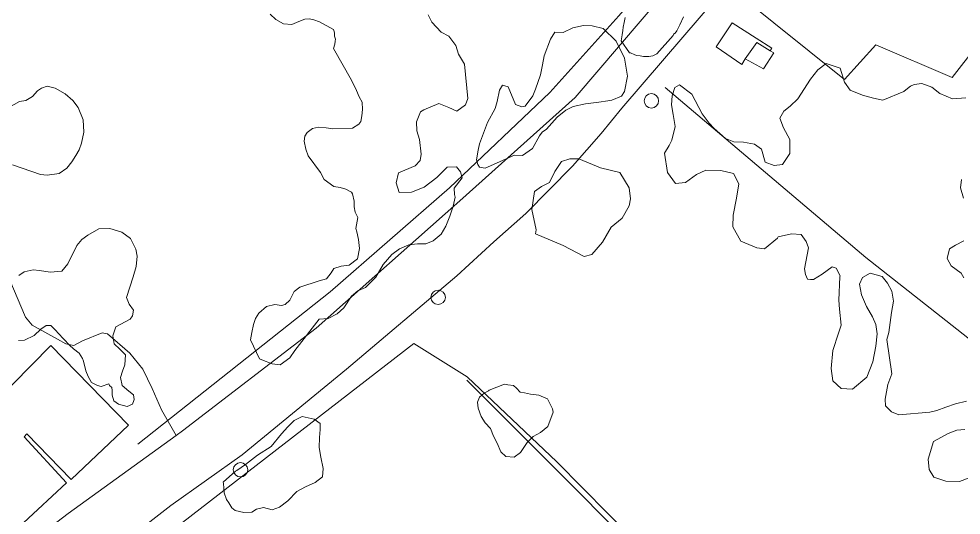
# Model space of a CAD drawing. Header units: metres. Extents: x 4652992 to 4879070, y 2074171 to 2309877.
# Drawn here: x 4653400.1 to 4653500.7, y 2306489.8 to 2306542.8 of the extents above; entities that cross this region are included whole.
import ezdxf

# ---------------------------------------------------------------- set-up
doc = ezdxf.new("R2010")
doc.units = ezdxf.units.M
doc.header["$MEASUREMENT"] = 0
doc.linetypes.add('DGN Style 3', pattern=[92.779933, 66.271381, -26.508552])
doc.layers.get('0').update_dxf_attribs({"color": 4, "lineweight": 0})
for name, color, linetype, lineweight in [('Level 18', 5, 'Continuous', 0), ('Level 20', 30, 'DGN Style 3', 0), ('Level 3', 46, 'Continuous', 0), ('Level 30', 5, 'Continuous', 0), ('Level 31', 38, 'Continuous', 0), ('Level 35', 4, 'Continuous', 0), ('Level 37', 3, 'Continuous', 0), ('Level 40', 1, 'Continuous', 0), ('Level 61', 4, 'Continuous', 0)]:
    doc.layers.add(name, color=color, linetype=linetype, lineweight=lineweight)

# ---------------------------------------------------------------- blocks, each defined once
blk = doc.blocks.new('POSTE')
at = {"color": 0, "linetype": 'ByBlock', "lineweight": -2}
blk.add_circle((0, 0), 0.77, dxfattribs=at)

msp = doc.modelspace()

# ---------------------------------------------------------------- linework, layer by layer
at = {"layer": 'Level 18', "color": 30}
for points in [[(4653308.858783, 2306425.904808, 1451.833202), (4653313.091171, 2306428.178854, 1451.703385), (4653334.69175, 2306440.154121, 1450.83785), (4653350.718641, 2306450.178458, 1450.276697), (4653364.450095, 2306459.693085, 1449.818691), (4653368.017201, 2306461.932638, 1449.705067), (4653372.377872, 2306464.670417, 1449.561094), (4653374.055446, 2306465.723656, 1449.447595), (4653387.44223, 2306476.195051, 1448.824589), (4653405.402109, 2306489.960243, 1448.30672), (4653416.918715, 2306498.289091, 1447.394434), (4653417.611468, 2306498.790092, 1447.287135), (4653431.868016, 2306509.739062, 1446.354699), (4653447.227282, 2306523.340979, 1445.102867), (4653459.543942, 2306534.399065, 1444.161653), (4653473.833126, 2306551.146423, 1442.755768), (4653481.6842, 2306560.7085, 1442.096301), (4653483.294671, 2306562.669946, 1441.98811), (4653489.053578, 2306569.683905, 1441.512948), (4653505.571211, 2306589.306845, 1440.096023), (4653523.496863, 2306609.992294, 1438.79794), (4653536.079954, 2306624.129948, 1437.834326), (4653547.234311, 2306635.738664, 1437.127425)], [(4653543.361799, 2306625.71391, 1437.623074), (4653541.643341, 2306623.866238, 1437.686639), (4653532.548507, 2306613.525283, 1438.398903), (4653525.712167, 2306605.615748, 1438.846811), (4653523.160594, 2306602.663619, 1439.013986), (4653509.72825, 2306587.122613, 1439.894054), (4653509.04786, 2306586.337471, 1439.940184), (4653492.56937, 2306566.761034, 1441.588941), (4653477.335407, 2306548.207096, 1442.8553), (4653464.515521, 2306533.26185, 1444.126616), (4653462.299067, 2306530.554969, 1444.410144), (4653459.242883, 2306527.041409, 1444.727621), (4653454.270572, 2306521.988403, 1445.184432), (4653450.841448, 2306518.983692, 1445.412146), (4653446.880189, 2306515.326772, 1445.665173), (4653435.126647, 2306505.354371, 1446.46995), (4653423.984991, 2306496.229206, 1447.274864), (4653416.376989, 2306490.80682, 1447.676485), (4653406.449708, 2306483.072581, 1448.196775), (4653397.641364, 2306476.452714, 1448.61929)]]:
    msp.add_polyline3d(points, dxfattribs=at)
at = {"layer": 'Level 20', "linetype": 'Continuous'}
msp.add_polyline3d([(4653416.918715, 2306498.289091, 1447.2387), (4653415.372185, 2306501.04226, 1448.652), (4653414.370494, 2306503.318057, 1449.052), (4653413.386156, 2306505.3598, 1448.752), (4653411.980412, 2306507.096864, 1448.752), (4653409.615427, 2306509.135634, 1448.752), (4653409.044584, 2306509.252705, 1448.752), (4653406.921424, 2306508.402846, 1448.752), (4653406.015899, 2306507.880724, 1448.752), (4653405.165868, 2306508.088547, 1448.752), (4653404.247356, 2306508.578397, 1448.752), (4653401.560933, 2306510.068331, 1448.752), (4653400.856559, 2306510.929183, 1448.752), (4653399.180094, 2306514.891546, 1448.052)], dxfattribs=at)
at = {"layer": 'Level 3'}
for points in [[(4653469.136111, 2306535.461306, 1444.2754), (4653490.573122, 2306517.313479, 1444), (4653502.610903, 2306507.796328, 1442.72), (4653516.999087, 2306495.864687, 1441.3), (4653524.830324, 2306489.541323, 1440), (4653530.000124, 2306485.388491, 1439), (4653532.922488, 2306482.358279, 1438.52)], [(4653447.96509, 2306504.184328, 1446.9172), (4653460.03528, 2306492.120119, 1446.0572), (4653470.284304, 2306481.728091, 1445), (4653479.236513, 2306473.495486, 1444), (4653485.27051, 2306467.347903, 1443), (4653489.262087, 2306462.835512, 1442), (4653492.721316, 2306459.039675, 1441), (4653498.621523, 2306453.232302, 1439), (4653503.428713, 2306448.221682, 1437), (4653507.830874, 2306443.614504, 1435), (4653510.248176, 2306440.713584, 1434)]]:
    msp.add_polyline3d(points, dxfattribs=at)
at = {"layer": 'Level 30', "color": 1}
for points in [[(4653502.407085, 2306539.922004, 1453.745921), (4653499.768558, 2306536.514636, 1453.745921), (4653491.624753, 2306540.015956, 1446.34592), (4653488.264015, 2306536.311383, 1446.34592), (4653476.963316, 2306545.43016, 1446.54592), (4653478.95254, 2306547.666569, 1446.54592), (4653480.827441, 2306550.246687, 1446.54592), (4653484.99458, 2306547.024558, 1446.54592), (4653485.592502, 2306547.981805, 1446.54592), (4653481.673251, 2306551.02116, 1445.945921), (4653487.329726, 2306558.144188, 1445.945921), (4653491.169455, 2306555.351782, 1447.145921), (4653491.169858, 2306555.352238, 1447.145837), (4653493.574246, 2306558.073794, 1446.650992), (4653494.361388, 2306558.96477, 1446.488991), (4653497.000093, 2306561.951552, 1445.945921), (4653493.729139, 2306564.271234, 1444.95514), (4653493.038421, 2306564.761074, 1444.745921), (4653497.738818, 2306571.344824, 1444.745921), (4653500.47698, 2306569.16886, 1444.54592), (4653505.242538, 2306574.757083, 1444.54592)], [(4653403.533944, 2306507.894376, 1451.0383), (4653411.836193, 2306499.374754, 1451.0383), (4653405.708118, 2306493.579988, 1451.0383), (4653401.004935, 2306498.476996, 1451.9383), (4653400.698315, 2306498.138985, 1452.6383), (4653405.234187, 2306493.217956, 1451.7383), (4653400.616269, 2306488.957636, 1451.8383), (4653396.113417, 2306484.732188, 1451.8383), (4653388.697024, 2306492.685121, 1452.1383), (4653389.859429, 2306493.715889, 1452.0383), (4653387.306649, 2306496.19363, 1451.7383), (4653394.929949, 2306504.10416, 1451.7383), (4653397.405092, 2306501.662092, 1452.2383), (4653403.533944, 2306507.894376, 1451.0383)]]:
    msp.add_polyline3d(points, dxfattribs=at)
at = {"layer": 'Level 31'}
msp.add_polyline3d([(4653480.722675, 2306539.157774, 1446.54592), (4653479.645679, 2306537.444324, 1446.54592), (4653477.684435, 2306538.521236, 1446.745921), (4653478.913567, 2306540.256843, 1446.745921), (4653480.345401, 2306539.386975, 1446.587629), (4653480.722675, 2306539.157774, 1446.54592)], dxfattribs=at)
at = {"layer": 'Level 35'}
msp.add_polyline3d([(4653477.684435, 2306538.521236, 1446.745921), (4653477.332529, 2306537.915332, 1446.54592), (4653474.585795, 2306539.805057, 1446.945921), (4653476.273866, 2306542.360945, 1446.945921), (4653478.843327, 2306540.729649, 1446.945921), (4653480.529155, 2306539.648504, 1446.34592), (4653480.345401, 2306539.386975, 1446.34592)], dxfattribs=at)
at = {"layer": 'Level 37'}
for points in [[(4653412.832582, 2306497.35109, 1449.751957), (4653433.368377, 2306513.632206, 1448.251957), (4653446.112858, 2306524.745027, 1447.851957), (4653456.818083, 2306534.908913, 1446.917451), (4653464.205123, 2306543.110028, 1446.917451), (4653479.65731, 2306561.053187, 1445.317451), (4653475.082047, 2306564.539008, 1445.411015), (4653460.450244, 2306575.68675, 1445.710232)], [(4653516.611392, 2306434.437162, 1432.9159), (4653506.32254, 2306445.643332, 1436.9159), (4653497.112978, 2306456.474469, 1440.2159), (4653476.767489, 2306476.020445, 1445.5159), (4653457.573586, 2306495.465978, 1447.3159), (4653447.991205, 2306504.566583, 1447.5159), (4653442.296653, 2306508.105005, 1447.9159), (4653416.49711, 2306488.150733, 1450.2827), (4653428.328386, 2306473.831061, 1449.0827), (4653445.453213, 2306449.055497, 1446.6827), (4653456.643227, 2306431.729967, 1444.3827), (4653466.077303, 2306416.375853, 1441.0827), (4653470.607451, 2306409.566023, 1437.9827), (4653472.185595, 2306406.547383, 1437.9827), (4653476.40877, 2306398.505812, 1440.0827), (4653479.007622, 2306393.959132, 1441.1827), (4653482.320297, 2306386.373971, 1442.2584), (4653511.714346, 2306392.028407, 1441.3827), (4653526.440558, 2306394.956685, 1440.1827), (4653546.738718, 2306398.748562, 1439.0845), (4653554.1645, 2306400.135764, 1438.6827), (4653590.836264, 2306408.24265, 1436.0827), (4653618.768789, 2306414.027143, 1434.082695)]]:
    msp.add_polyline3d(points, dxfattribs=at)
at = {"layer": 'Level 40', "color": 3, "elevation": 1453, "flags": 128}
msp.add_lwpolyline([(4653451.989206, 2306503.761159), (4653452.34331, 2306503.692812), (4653452.960119, 2306503.626176), (4653453.275145, 2306503.355711), (4653453.662037, 2306502.914128), (4653454.11732, 2306502.826252), (4653454.774953, 2306502.699319), (4653455.644707, 2306502.58386), (4653456.566795, 2306502.196221), (4653457.099182, 2306501.149968), (4653457.182563, 2306500.766956), (4653456.626775, 2306499.249296), (4653455.82258, 2306498.618254), (4653455.057461, 2306498.18934), (4653454.405026, 2306497.528998), (4653453.674424, 2306496.464385), (4653453.000702, 2306495.965399), (4653452.121152, 2306496.030342), (4653451.592256, 2306496.551793), (4653451.192119, 2306497.467737), (4653450.813262, 2306498.222309), (4653450.494767, 2306499.01764), (4653449.934843, 2306499.649896), (4653449.485869, 2306500.313149), (4653449.186928, 2306501.209519), (4653449.101837, 2306501.854938), (4653449.310492, 2306502.391239), (4653449.812892, 2306502.818424), (4653450.276206, 2306503.043489), (4653450.346334, 2306503.134784), (4653451.989206, 2306503.761159)], dxfattribs=at)
at = {"layer": 'Level 40', "color": 3}
for points in [[(4653443.849116, 2306543.209011, 1455.064198), (4653444.24046, 2306542.442226, 1455.064198), (4653445.234316, 2306541.354108, 1455.664197), (4653446.035408, 2306540.93083, 1455.664197), (4653446.793963, 2306539.959175, 1455.664197), (4653447.061705, 2306539.005666, 1456.264199), (4653447.724683, 2306537.942665, 1456.5), (4653448.06582, 2306534.289904, 1449.5), (4653447.827559, 2306533.601298, 1449.5), (4653446.911315, 2306532.938557, 1449.5), (4653446.038805, 2306533.31678, 1449.5), (4653444.989973, 2306533.746864, 1451), (4653443.360837, 2306533.089879, 1453), (4653443.000053, 2306532.846234, 1453), (4653442.584278, 2306531.777843, 1453), (4653442.610605, 2306530.83298, 1453), (4653442.898648, 2306529.889819, 1453), (4653443.069858, 2306528.342649, 1453), (4653442.993682, 2306527.678588, 1453), (4653442.463937, 2306527.102041, 1453), (4653440.657268, 2306526.332515, 1452), (4653440.402028, 2306525.283716, 1452), (4653440.721442, 2306524.228594, 1452), (4653442.041668, 2306524.287571, 1452), (4653443.399183, 2306524.809954, 1452), (4653444.753255, 2306525.855883, 1452), (4653445.854972, 2306526.950495, 1452), (4653446.852882, 2306526.967093, 1452), (4653447.279581, 2306526.466458, 1452), (4653447.465407, 2306525.803145, 1452), (4653446.625787, 2306524.710232, 1452), (4653446.650453, 2306524.025714, 1452), (4653446.702646, 2306523.754195, 1452), (4653446.517404, 2306522.796435, 1452), (4653446.151499, 2306521.716653, 1452), (4653445.73512, 2306520.646599, 1452), (4653445.206323, 2306519.807393, 1452), (4653444.384446, 2306519.07703, 1452), (4653443.590098, 2306518.75969, 1452), (4653442.702842, 2306518.774033, 1452), (4653441.786335, 2306518.637145, 1452), (4653440.76085, 2306518.207531, 1452), (4653439.968212, 2306517.628395, 1452), (4653439.027581, 2306516.55488, 1452), (4653438.240062, 2306515.19033, 1452), (4653437.138246, 2306514.095599, 1452), (4653436.334125, 2306513.727837, 1452), (4653435.652157, 2306513.179611, 1452), (4653434.833639, 2306511.925588, 1452), (4653434.132155, 2306511.276525, 1452), (4653433.147347, 2306510.786734, 1452), (4653432.190099, 2306510.710002, 1452), (4653429.59894, 2306507.365214, 1453.5), (4653429.080912, 2306506.578011, 1453.5), (4653428.049509, 2306505.837706, 1453.5), (4653427.183593, 2306505.952656, 1453.5), (4653426.064177, 2306506.377476, 1453.5), (4653425.822097, 2306506.47639, 1453.5), (4653424.853403, 2306508.489917, 1453.5), (4653425.009168, 2306509.294834, 1453.5), (4653425.174667, 2306510.15005, 1453.5), (4653425.401947, 2306510.784593, 1453.5), (4653425.770575, 2306511.339666, 1453.5), (4653426.590767, 2306512.068504, 1453.5), (4653427.464695, 2306512.265124, 1453.5), (4653428.179494, 2306512.179351, 1453.5), (4653428.561229, 2306512.262228, 1453.5), (4653429.07196, 2306512.723821, 1452), (4653429.519403, 2306513.683377, 1452), (4653430.131398, 2306514.14051, 1452), (4653432.201882, 2306514.797836, 1451), (4653432.977839, 2306515.014666, 1451), (4653433.468375, 2306515.653161, 1451), (4653433.768215, 2306516.118981, 1451), (4653434.553934, 2306516.386292, 1451), (4653435.411436, 2306516.482645, 1451), (4653436.275288, 2306517.153821, 1451), (4653436.490152, 2306518.264443, 1451), (4653436.413241, 2306519.22189, 1451), (4653436.20595, 2306520.047389, 1451), (4653436.112926, 2306520.379537, 1451), (4653436.333397, 2306521.571934, 1452), (4653436.027173, 2306522.153931, 1452), (4653435.922825, 2306522.696969, 1452), (4653435.938918, 2306523.32134, 1452), (4653435.772645, 2306524.085476, 1452), (4653435.650499, 2306524.265913, 1452), (4653435.033431, 2306524.594143, 1452), (4653434.437576, 2306524.761412, 1452), (4653433.781503, 2306524.888012, 1452), (4653432.718296, 2306525.616059, 1452), (4653432.340422, 2306526.368717, 1452), (4653431.008359, 2306528.142079, 1452), (4653430.781896, 2306528.865499, 1452), (4653430.584696, 2306529.740122, 1452), (4653430.682231, 2306530.244156, 1452), (4653430.921405, 2306530.668572, 1452), (4653431.47312, 2306531.084966, 1452), (4653432.127463, 2306531.220132, 1452), (4653432.954408, 2306531.165142, 1452), (4653433.660919, 2306531.02882, 1452), (4653435.763787, 2306531.109849, 1453), (4653436.425236, 2306531.556535, 1453), (4653436.634845, 2306531.82935, 1453), (4653436.751698, 2306532.433319, 1453), (4653436.827895, 2306533.097337, 1453), (4653436.772387, 2306533.891178, 1453), (4653436.46662, 2306534.472256, 1453), (4653436.180331, 2306535.153988, 1453), (4653435.659855, 2306536.246347, 1453), (4653433.739616, 2306539.624515, 1452.064199), (4653433.857238, 2306540.100584, 1452.064198), (4653433.901169, 2306540.421584, 1452.064198), (4653433.940068, 2306540.613402, 1452.064198), (4653433.845128, 2306540.932946, 1452.064198), (4653433.845148, 2306541.313995, 1452.064198), (4653433.766868, 2306541.563501, 1452.064198), (4653433.736045, 2306541.641221, 1452.064198), (4653432.235647, 2306542.48586, 1448.664197), (4653431.623052, 2306542.697883, 1448.664197), (4653431.159415, 2306542.781995, 1448.664197), (4653430.678206, 2306542.766866, 1448.664197), (4653430.02406, 2306542.508986, 1448.664197), (4653429.287819, 2306542.184827, 1448.664197), (4653428.387807, 2306542.275346, 1448.664197), (4653427.574476, 2306542.712817, 1448.664197), (4653426.968822, 2306543.307451, 1448.664197)], [(4653471.096399, 2306543.019875, 1454.117451), (4653470.718935, 2306542.168887, 1454.117451), (4653470.382284, 2306541.522575, 1454.117451), (4653470.194171, 2306541.273737, 1454.117451), (4653470.033308, 2306541.161457, 1454.117451), (4653470.006042, 2306541.02488, 1454.117451), (4653468.257868, 2306539.047837, 1453.664197), (4653467.833896, 2306538.85891, 1453.664197), (4653467.390034, 2306538.754409, 1453.664197), (4653466.834136, 2306538.75695, 1453.664197), (4653466.453012, 2306538.826125, 1453.664197), (4653466.107905, 2306538.888762, 1453.664197), (4653465.899165, 2306538.949054, 1453.664197), (4653465.448799, 2306539.15014, 1453.664197), (4653465.330941, 2306539.171533, 1453.664197), (4653464.429957, 2306540.427994, 1453.064198), (4653464.562881, 2306541.095535, 1453.064198), (4653464.630448, 2306541.55169, 1453.064198), (4653464.658714, 2306541.917973, 1453.064198), (4653464.754566, 2306542.39694, 1453.064198), (4653464.790612, 2306542.577057, 1453.064198), (4653464.864102, 2306542.944281, 1453.064198)], [(4653451.444437, 2306535.15952, 1450), (4653451.788282, 2306535.720152, 1450), (4653452.378876, 2306535.527836, 1450), (4653453.164068, 2306533.660611, 1451), (4653453.846272, 2306533.383808, 1452.5), (4653454.176925, 2306533.476203, 1452.5), (4653455.01293, 2306534.564416, 1452.5), (4653455.309279, 2306535.288174, 1452.5), (4653455.841146, 2306536.825499, 1452.5), (4653456.044953, 2306537.879454, 1452.5), (4653456.234201, 2306538.858116, 1452.5), (4653456.885102, 2306540.606679, 1452.5), (4653457.346754, 2306541.376586, 1452.5), (4653458.247288, 2306541.337936, 1455.5), (4653459.278444, 2306541.838794, 1455.5), (4653460.416237, 2306542.085823, 1455.5), (4653461.345939, 2306542.061983, 1455.5), (4653462.532408, 2306541.755355, 1455.5), (4653463.905798, 2306540.401871, 1455.5), (4653464.802461, 2306538.596042, 1455.5), (4653465.130226, 2306536.666652, 1455.5), (4653464.811405, 2306535.017476, 1455.5), (4653464.484769, 2306534.536177, 1455.5), (4653463.426624, 2306534.11408, 1453), (4653463.020872, 2306534.036283, 1453), (4653462.058703, 2306533.909758, 1453), (4653460.615453, 2306533.71997, 1453), (4653459.308322, 2306533.425883, 1453), (4653458.528512, 2306533.030059, 1453), (4653457.600634, 2306532.272601, 1453), (4653456.469977, 2306530.993286, 1451.5), (4653456.019618, 2306530.689136, 1451.5), (4653455.705664, 2306530.280458, 1451.5), (4653454.975696, 2306528.935319, 1451.5), (4653453.894817, 2306528.205346, 1451.5), (4653453.03523, 2306528.21478, 1451.5), (4653449.912735, 2306526.833764, 1450), (4653449.307504, 2306526.950546, 1450), (4653449.124383, 2306527.221017, 1450), (4653448.985103, 2306527.718163, 1450), (4653449.189687, 2306528.775977, 1450), (4653449.321205, 2306529.455995, 1450), (4653450.15246, 2306531.725254, 1450), (4653450.988879, 2306533.20973, 1450), (4653451.210649, 2306533.950672, 1450), (4653451.444437, 2306535.15952, 1450)], [(4653501.293288, 2306501.968475, 1448.5), (4653500.142394, 2306501.676193, 1448.5), (4653499.103663, 2306501.297963, 1448.5), (4653498.138968, 2306500.969744, 1448.5), (4653497.396384, 2306500.79156, 1448.5), (4653494.085497, 2306500.476639, 1447.5), (4653493.313468, 2306500.818819, 1447.5), (4653492.663544, 2306501.459389, 1447.5), (4653492.608967, 2306502.178224, 1447.5), (4653492.908693, 2306503.730133, 1447.5), (4653493.322937, 2306504.873581, 1447.5), (4653492.795941, 2306508.548138, 1449), (4653493.001516, 2306509.279453, 1449), (4653493.284219, 2306511.409324, 1449), (4653493.523473, 2306512.648086, 1449), (4653493.342773, 2306513.710888, 1449), (4653492.866159, 2306514.573798, 1449), (4653492.291646, 2306515.262859, 1449), (4653491.013243, 2306515.638034, 1449), (4653490.211439, 2306515.150315, 1449), (4653489.881829, 2306514.442985, 1449), (4653490.112557, 2306513.306295, 1449), (4653490.641408, 2306512.047812, 1449), (4653491.268176, 2306510.963158, 1449), (4653491.620754, 2306510.124146, 1449), (4653491.751392, 2306509.13521, 1449), (4653491.624195, 2306507.810524, 1449), (4653491.301175, 2306506.138103, 1449), (4653490.668052, 2306504.525499, 1449), (4653489.128553, 2306503.2163, 1449), (4653487.926256, 2306503.319835, 1449), (4653487.053606, 2306504.130782, 1449), (4653486.858783, 2306505.453419, 1449), (4653487.031686, 2306507.34757, 1449), (4653487.650668, 2306509.219842, 1449), (4653487.942207, 2306510.063056, 1449), (4653487.757156, 2306511.769196, 1449), (4653487.68856, 2306512.746128, 1449), (4653487.783081, 2306515.233442, 1449), (4653487.807009, 2306515.357313, 1449), (4653487.380486, 2306516.146298, 1449), (4653486.958351, 2306516.291998, 1449), (4653485.910681, 2306515.530511, 1449), (4653484.960916, 2306514.942857, 1449), (4653484.63888, 2306514.940756, 1449), (4653484.328809, 2306515.000591, 1449), (4653484.102498, 2306515.493969, 1449), (4653484.024147, 2306516.08728, 1449), (4653484.454899, 2306518.31689, 1449), (4653484.202474, 2306519.008012, 1449), (4653483.639992, 2306519.758956, 1449), (4653482.62387, 2306519.826544, 1449), (4653481.213931, 2306519.520438, 1449), (4653481.116021, 2306519.346609, 1449), (4653479.750085, 2306518.242042, 1450.5), (4653478.933708, 2306518.335467, 1450.5), (4653477.210862, 2306519.052538, 1450.5), (4653476.347833, 2306520.565242, 1450.5), (4653476.401042, 2306521.837024, 1450.5), (4653476.747357, 2306523.62914, 1450.5), (4653476.984023, 2306525.185978, 1450.5), (4653476.420633, 2306526.256168, 1450.5), (4653475.071307, 2306526.580609, 1450.5), (4653473.476654, 2306526.631893, 1450.5), (4653472.490975, 2306526.181089, 1450.5), (4653471.297939, 2306525.321599, 1450.5), (4653470.248222, 2306525.203644, 1450.5), (4653469.387458, 2306526.395308, 1450.5), (4653469.07711, 2306528.442214, 1450.5), (4653469.553691, 2306529.247615, 1450.5), (4653469.858747, 2306529.829719, 1450.5), (4653470.207264, 2306531.300765, 1450.5), (4653470.001082, 2306532.558335, 1450.5), (4653469.820945, 2306533.618583, 1450.5), (4653469.876351, 2306534.569283, 1450.5), (4653470.179242, 2306535.472228, 1450.5), (4653470.683997, 2306535.759399, 1450.5), (4653471.970383, 2306534.746273, 1449.5), (4653473.083605, 2306532.651694, 1451), (4653473.835115, 2306531.658775, 1451), (4653474.383998, 2306531.0818, 1451), (4653475.590284, 2306530.00112, 1451), (4653476.464699, 2306529.643982, 1451), (4653477.500284, 2306529.632618, 1451), (4653478.682674, 2306529.404496, 1451), (4653479.431049, 2306528.883236, 1451), (4653479.822003, 2306527.488737, 1451), (4653480.787406, 2306527.114034, 1451), (4653481.65866, 2306527.228598, 1451), (4653482.450103, 2306528.394977, 1451), (4653482.458045, 2306529.900938, 1451), (4653481.75911, 2306531.166384, 1451), (4653481.388897, 2306532.179962, 1451), (4653481.819709, 2306532.944779, 1451), (4653482.488276, 2306533.475295, 1451), (4653483.300442, 2306534.260744, 1451), (4653484.666583, 2306536.356674, 1449.5), (4653485.424489, 2306537.343399, 1449.5), (4653486.311923, 2306538.021898, 1449.5), (4653487.826237, 2306537.540954, 1449.5), (4653488.291645, 2306536.035002, 1449.5), (4653488.880153, 2306535.166169, 1449.5), (4653490.194629, 2306534.629348, 1449.5), (4653491.361985, 2306534.309733, 1449.5), (4653492.364633, 2306534.116307, 1449.5), (4653494.621581, 2306535.043841, 1448), (4653494.843806, 2306535.193933, 1448), (4653495.31221, 2306535.618134, 1448), (4653495.732703, 2306535.794297, 1448), (4653496.52578, 2306535.898585, 1448), (4653497.607607, 2306535.496929, 1448), (4653498.443266, 2306534.821157, 1448), (4653499.811653, 2306534.235574, 1448), (4653501.249687, 2306534.344088, 1448)], [(4653398.740184, 2306533.154087, 1450.0921), (4653400.209257, 2306533.963331, 1451.0921), (4653400.882316, 2306534.077294, 1451.0921), (4653401.576852, 2306534.512226, 1451.0921), (4653402.137263, 2306535.094955, 1451.0921), (4653402.558534, 2306535.379417, 1451.0921), (4653403.168322, 2306535.586865, 1451.0921), (4653404.023598, 2306535.381197, 1451.0921), (4653405.085148, 2306534.769975, 1451.0921), (4653405.888621, 2306534.086628, 1451.0921), (4653406.473233, 2306533.323588, 1451.0921), (4653406.990867, 2306532.0045, 1451.0921), (4653407.061887, 2306530.690291, 1451.0921), (4653406.834298, 2306529.514967, 1451.0921), (4653406.572487, 2306528.793294, 1451.0921), (4653406.215765, 2306528.211857, 1451.0921), (4653405.797057, 2306527.520451, 1451.0921), (4653405.260677, 2306526.851747, 1451.0921), (4653404.457317, 2306526.275203, 1451.0921), (4653403.157939, 2306526.078881, 1451.0921), (4653402.444337, 2306526.175949, 1451.0921), (4653399.447134, 2306527.21589, 1449.5921)], [(4653464.29918, 2306526.368794, 1456), (4653465.282907, 2306524.737849, 1455.5), (4653465.438026, 2306523.562328, 1455.5), (4653465.2957, 2306522.826054, 1455.5), (4653464.531425, 2306521.509681, 1455.5), (4653463.384537, 2306520.521705, 1455.5), (4653462.438062, 2306518.922218, 1455.5), (4653461.293276, 2306517.615566, 1455.5), (4653460.484875, 2306517.389671, 1455.5), (4653458.25134, 2306518.583688, 1453.5), (4653455.291421, 2306519.839778, 1452), (4653455.374886, 2306520.271434, 1452), (4653454.892071, 2306522.411482, 1452), (4653455.199956, 2306524.334942, 1452), (4653455.948504, 2306524.894093, 1452), (4653456.796683, 2306525.306093, 1452), (4653457.34383, 2306526.479753, 1452), (4653458.064266, 2306527.556002, 1452), (4653458.950327, 2306527.832761, 1452), (4653459.91218, 2306527.839056, 1452), (4653462.215015, 2306526.879724, 1455), (4653464.29918, 2306526.368794, 1456)], [(4653500.788893, 2306525.620529, 1448), (4653500.683326, 2306524.740304, 1448), (4653500.988526, 2306523.652158, 1448)], [(4653400.129529, 2306515.391036, 1453.5921), (4653400.689292, 2306515.76904, 1453.5921), (4653401.663873, 2306515.985973, 1453.5921), (4653402.335892, 2306515.896773, 1453.5921), (4653403.476945, 2306515.717047, 1453.5921), (4653404.717574, 2306515.84213, 1453.5921), (4653405.352935, 2306516.610575, 1453.5921), (4653406.333504, 2306518.569717, 1452.0921), (4653406.869145, 2306519.237527, 1452.0921), (4653407.484411, 2306519.687024, 1452.0921), (4653408.669484, 2306520.351256, 1452.0921), (4653409.858431, 2306520.405917, 1452.0921), (4653411.120735, 2306519.999951, 1452.0921), (4653412.048258, 2306519.333883, 1452.0921), (4653412.642295, 2306518.204514, 1452.0921), (4653412.780143, 2306517.4473, 1452.0921), (4653412.646387, 2306516.336598, 1452.0921), (4653412.34837, 2306515.216994, 1452.0921), (4653411.621029, 2306513.02211, 1453.0921), (4653411.930273, 2306512.313879, 1453.0921), (4653412.371998, 2306511.661141, 1453.0921), (4653412.258531, 2306511.075022, 1453.0921), (4653412.02642, 2306510.714474, 1453.0921), (4653410.494643, 2306509.900038, 1451.5921), (4653410.187514, 2306508.943761, 1451.5921), (4653410.302712, 2306508.068447, 1451.5921), (4653410.92493, 2306507.50149, 1451.5921), (4653411.539573, 2306506.895367, 1451.5921), (4653411.452488, 2306505.815334, 1451.5921), (4653411.206006, 2306505.1723, 1451.5921), (4653410.991142, 2306504.482534, 1451.5921), (4653411.15313, 2306503.638767, 1451.5921), (4653411.885393, 2306503.009911, 1451.5921), (4653412.381154, 2306502.629832, 1451.5921), (4653412.446991, 2306502.129615, 1451.5921), (4653412.424248, 2306502.012127, 1451.5921), (4653412.270032, 2306501.635637, 1451.5921), (4653411.692172, 2306501.381552, 1451.5921), (4653410.766483, 2306501.641499, 1451.5921), (4653410.263144, 2306501.98242, 1451.5921), (4653410.094872, 2306502.583663, 1451.5921), (4653410.115028, 2306503.107903, 1451.5921), (4653410.050493, 2306503.404738, 1451.5921), (4653409.806409, 2306503.614355, 1451.5921), (4653409.758332, 2306503.786136, 1451.5921), (4653408.92021, 2306503.534745, 1452.5921), (4653408.528755, 2306503.61031, 1452.5921), (4653407.901139, 2306503.934298, 1452.5921), (4653407.537393, 2306504.572449, 1452.5921), (4653407.291084, 2306505.187927, 1452.5921), (4653407.0422, 2306506.209558, 1452.5921), (4653406.93862, 2306506.513513, 1452.5921), (4653406.559741, 2306507.073435, 1452.5921), (4653405.96243, 2306507.55382, 1452.5921), (4653405.545701, 2306507.918216, 1452.5921), (4653404.344328, 2306509.218555, 1451.5921), (4653404.076229, 2306509.514038, 1451.5921), (4653403.564068, 2306510.019118, 1451.5921), (4653403.039317, 2306510.039162, 1451.5921), (4653402.477938, 2306509.660057, 1451.5921), (4653401.777497, 2306508.982814, 1451.5921), (4653400.739428, 2306508.451983, 1451.5921), (4653400.081914, 2306508.416411, 1451.5921)], [(4653501.007642, 2306519.080971, 1448), (4653500.142617, 2306518.60455, 1448), (4653499.487858, 2306518.216223, 1448), (4653499.254601, 2306517.195778, 1449), (4653499.681192, 2306516.40679, 1449), (4653500.728567, 2306515.637801, 1450.5), (4653501.016343, 2306515.13352, 1450.5)], [(4653425.498987, 2306490.43043, 1453), (4653424.992767, 2306490.088531, 1453), (4653424.155022, 2306490.054876, 1453), (4653423.221435, 2306490.283965, 1453), (4653422.880805, 2306490.545119, 1453), (4653422.547714, 2306491.097902, 1453), (4653422.31958, 2306491.435029, 1453), (4653422.070076, 2306492.167056, 1453), (4653421.969514, 2306493.1634, 1453), (4653421.949717, 2306493.31376, 1453), (4653423.252195, 2306494.480855, 1454), (4653423.411592, 2306494.547635, 1454), (4653424.319331, 2306495.20158, 1454), (4653425.629315, 2306496.168067, 1454), (4653427.080489, 2306497.10729, 1454), (4653428.171736, 2306498.457401, 1454), (4653428.853214, 2306499.20377, 1454), (4653429.525591, 2306499.903117, 1454), (4653430.387811, 2306500.321952, 1454), (4653431.649508, 2306500.029631, 1454), (4653432.291835, 2306499.564231, 1454), (4653432.314785, 2306498.92575, 1454), (4653432.245187, 2306498.061261, 1454), (4653432.18627, 2306496.999603, 1454), (4653432.380885, 2306495.98654, 1454), (4653432.633253, 2306494.767213, 1454), (4653432.554558, 2306493.855661, 1454), (4653431.759151, 2306493.277567, 1454), (4653430.737496, 2306492.791925, 1454), (4653429.809975, 2306492.288108, 1454), (4653428.838544, 2306491.304991, 1454), (4653427.977858, 2306490.64193, 1454), (4653427.189951, 2306490.355041, 1454), (4653426.260684, 2306490.576463, 1453), (4653425.498987, 2306490.43043, 1453)], [(4653502.896107, 2306494.264295, 1448.5), (4653500.56799, 2306493.366379, 1447), (4653499.089368, 2306493.394009, 1447), (4653497.819132, 2306493.832519, 1447), (4653497.329087, 2306494.635974, 1447), (4653497.222029, 2306495.752148, 1447), (4653497.780518, 2306497.642012, 1447), (4653498.646875, 2306498.119195, 1447), (4653499.364838, 2306498.496138, 1447), (4653500.269399, 2306498.837066, 1447), (4653501.125978, 2306498.929498, 1447)]]:
    msp.add_polyline3d(points, dxfattribs=at)

# ---------------------------------------------------------------- block references
at = {"layer": 'Level 61', "zscale": 0.1}
for p in [(4653467.661894, 2306534.037542, 1445.116802), (4653444.898219, 2306513.043123, 1445.922839), (4653423.802626, 2306494.622387, 1447.322838)]:
    msp.add_blockref('POSTE', p, dxfattribs=at)

doc.saveas('drawing.dxf')
